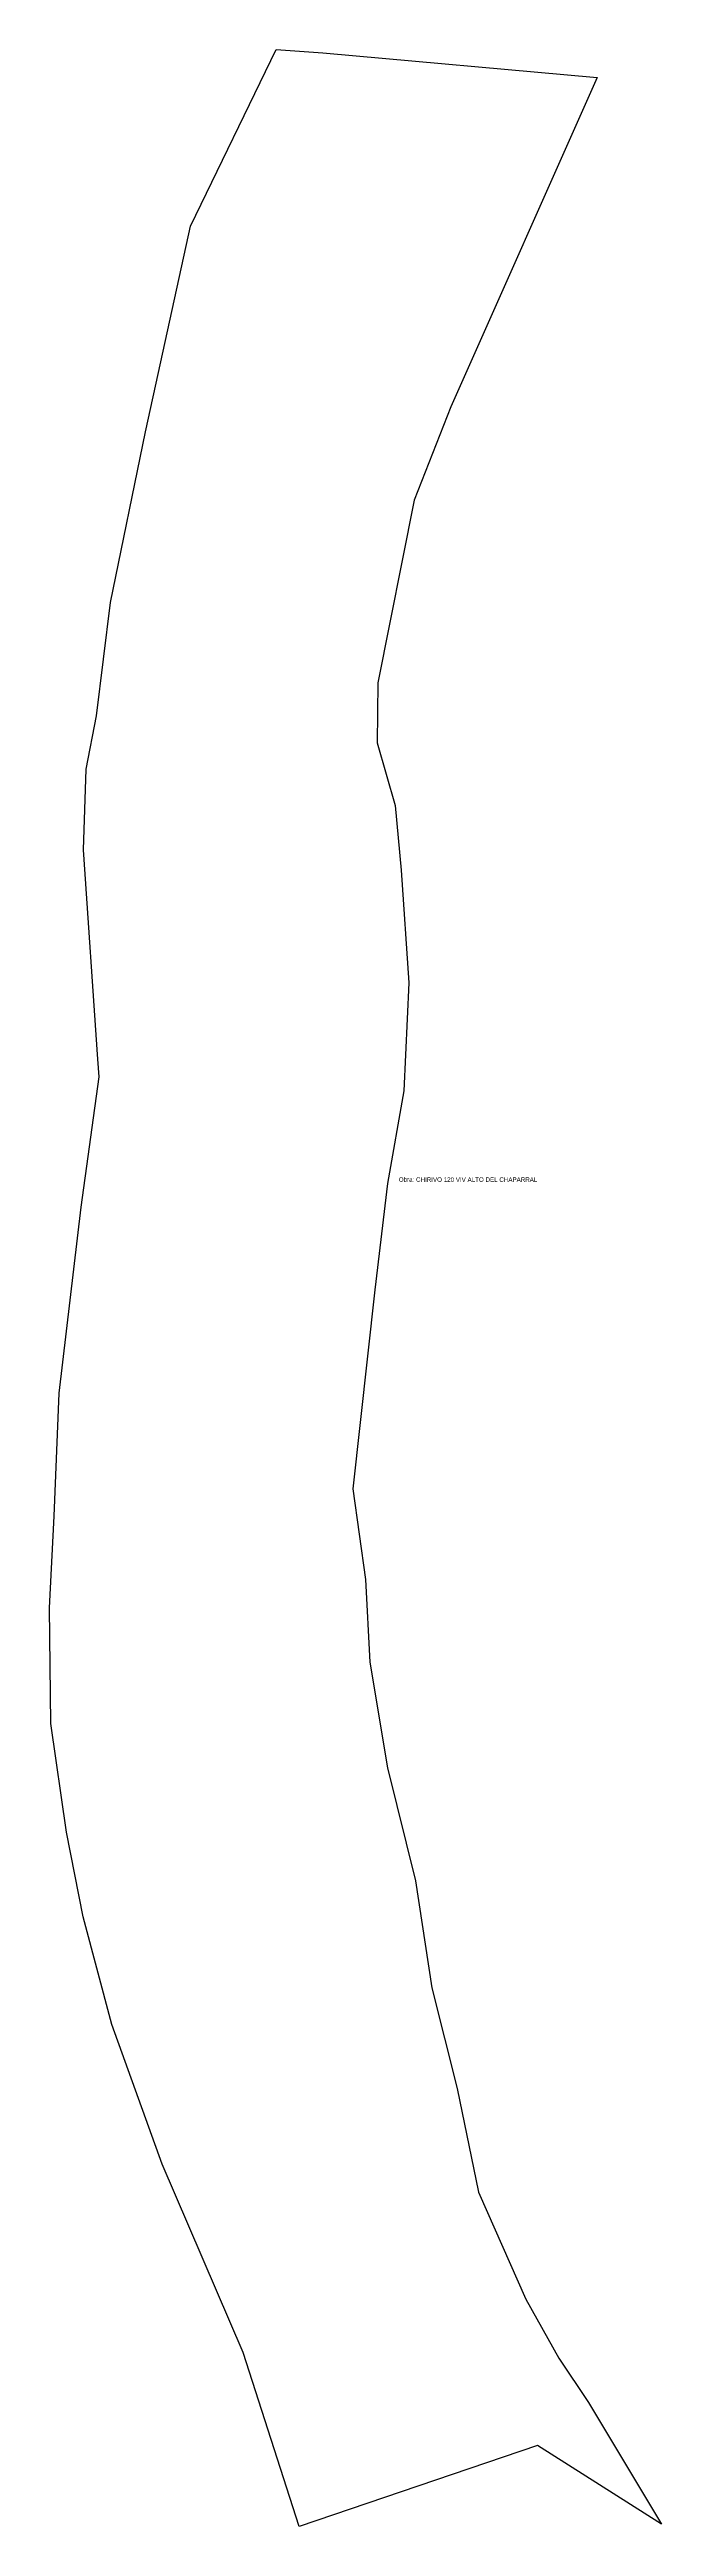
# Model space of a CAD drawing. Header units: metres. Extents: x 499922 to 500058, y 4399702 to 4400251.
import ezdxf

# ---------------------------------------------------------------- set-up
doc = ezdxf.new("R2010")
doc.units = ezdxf.units.M

msp = doc.modelspace()

# ---------------------------------------------------------------- linework, layer by layer
at = {"layer": 'CATASTRO', "color": 3}
msp.add_lwpolyline([(499977.87, 4399701.66), (499965.48, 4399740.25), (499947.48, 4399782.04), (499936.28, 4399813.01), (499929.89, 4399836.96), (499926.2, 4399855.7), (499922.71, 4399879.85), (499922.44, 4399905.5), (499923.46, 4399925.83), (499924.62, 4399953.15), (499929.46, 4399994.38), (499933.49, 4400023.29), (499933.21, 4400027.25), (499929.98, 4400073.69), (499930.57, 4400091.57), (499932.9, 4400103.41), (499935.95, 4400128.53), (499943.75, 4400166.39), (499947.15, 4400181.92), (499953.74, 4400212.05), (499972.74, 4400251.24), (499983.12, 4400250.5), (500044.05, 4400245.05), (500011.56, 4400171.94), (500003.43, 4400151.28), (499995.35, 4400110.74), (499995.2, 4400097.41), (499999.17, 4400083.49), (500000.53, 4400069.15), (500002.23, 4400044.19), (500001.11, 4400020.23), (499997.48, 4399999.61), (499994.65, 4399976.06), (499989.8, 4399931.89), (499992.59, 4399911.75), (499993.58, 4399893.41), (499997.46, 4399869.96), (500003.75, 4399844.91), (500007.34, 4399821.16), (500012.93, 4399798.82), (500017.72, 4399775.87), (500028.22, 4399752.11), (500035.52, 4399738.98), (500042.13, 4399729.16), (500058.34, 4399702.19), (500030.8, 4399719.65), (499977.87, 4399701.66)], dxfattribs=at)

# ---------------------------------------------------------------- texts
msp.add_text('Obra: CHIRIVO 120 VIV ALTO DEL CHAPARRAL', height=1).set_placement((500000, 4400000))

doc.saveas('drawing.dxf')
